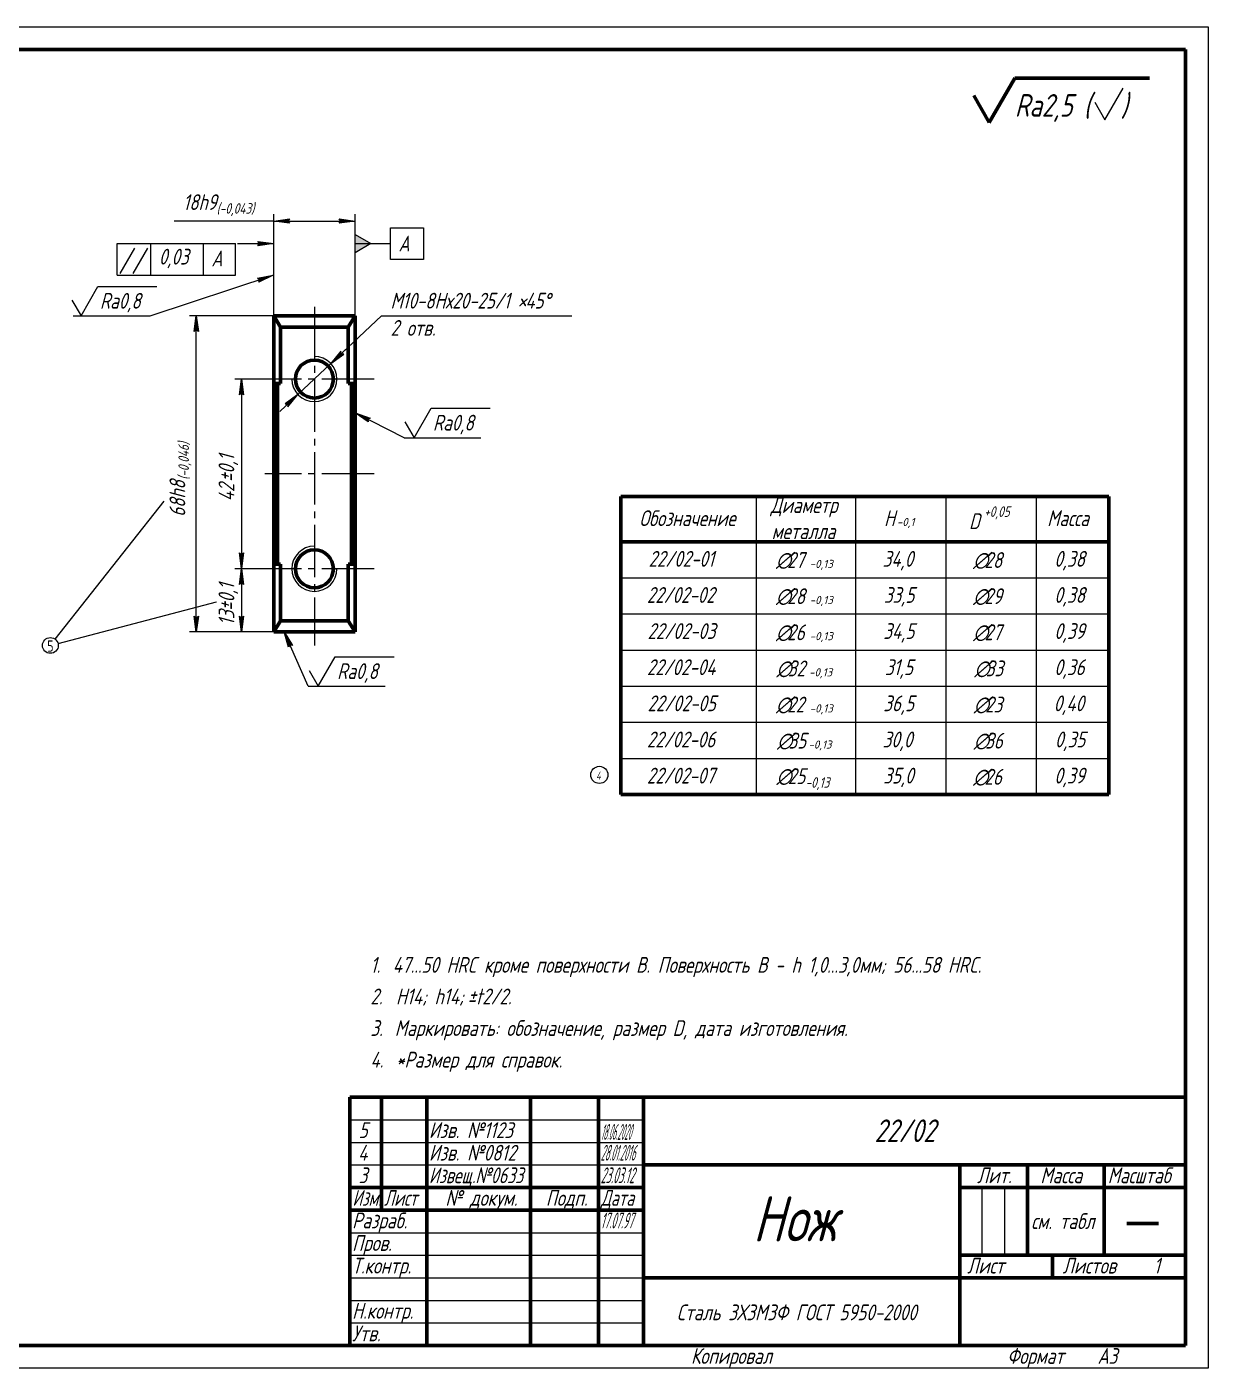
# Model space of a CAD drawing. Header units: millimetres. Extents: x 0 to 420, y 0 to 297.
# Drawn here: x 158.5 to 420, y 0 to 297 of the extents above; entities that cross this region are included whole.
import ezdxf

# ---------------------------------------------------------------- set-up
doc = ezdxf.new("R2010")
doc.units = ezdxf.units.MM
for name, pattern in [('K5LT_AXLED', [16.098525, 11.598525, -1.5, 1.5, -1.5]), ('K5LT_BASIC', [0]), ('K5LT_THIN', [0])]:
    doc.linetypes.add(name, pattern=pattern)
doc.styles.add('KDIMTEXTSTYLE', font='GOST_AU.SHX', dxfattribs={"width": 0.96, "oblique": 15, "height": 5})
doc.styles.add('KTEXTSTYLE', font='GOST_AU.SHX', dxfattribs={"width": 0.96, "height": 5})
doc.dimstyles.new('KDIMSTYLE (1.00)', dxfattribs={"dimtxt": 5, "dimasz": 1, "dimexe": 2, "dimexo": 0, "dimgap": 1, "dimtad": 1, "dimtxsty": 'KDIMTEXTSTYLE', "dimsah": 1, "dimcen": 0, "dimdle": 1, "dimadec": 0, "dimazin": 0, "dimtfac": 0.667, "dimtmove": 0, "dimatfit": 3, "dimfxl": 1, "dimtvp": 1, "dimtolj": 1, "dimtzin": 0, "dimarcsym": 0})

# ---------------------------------------------------------------- blocks, each defined once
blk = doc.blocks.new('U2')
at = {"color": 150, "linetype": 'K5LT_BASIC', "lineweight": 60, "true_color": 0x0080ff}
for p, q in [((290, 193), (398, 193)), ((290, 127), (290, 193)), ((398, 127), (398, 193)), ((290, 183), (398, 183)), ((290, 127), (398, 127))]:
    blk.add_line(p, q, dxfattribs=at)
at = {"color": 7, "linetype": 'K5LT_THIN', "lineweight": 18}
for p, q in [((320, 127), (320, 193)), ((342, 127), (342, 193)), ((362, 127), (362, 193)), ((382, 127), (382, 193)), ((290, 175), (398, 175)), ((290, 167), (398, 167)), ((290, 159), (398, 159)), ((290, 151), (398, 151)), ((290, 143), (398, 143)), ((290, 135), (320, 135)), ((320, 135), (342, 135)), ((342, 135), (362, 135)), ((362, 135), (382, 135)), ((382, 135), (398, 135))]:
    blk.add_line(p, q, dxfattribs=at)
at = {"color": 7, "attachment_point": 1, "style": 'KTEXTSTYLE'}
for s, insert, char_height in [('\\H3.5;\\W0.965;\\Q15;\\Q15;Диаметр', (323.14, 192.84), 3.5), ('\\H3.5;\\W0.965;\\Q15;\\Q15;\\H2.33;+0,05', (370.41, 190.82), 2.3333), ('\\H3.5;\\W0.965;\\Q15;\\Q15;Обозначение', (294.08, 189.95), 3.5), ('\\H3.5;\\W0.965;\\Q15;\\Q15;Н', (348.25, 189.95), 3.5), ('\\H3.5;\\W0.965;\\Q15;\\Q15;\\H1.80; ', (350.38, 188.25), 1.8), ('\\H3.5;\\W0.965;\\Q15;\\Q15;\\W1.215;\\H1.80;-0,1', (351.09, 188.25), 1.8), ('\\H3.5;\\W0.965;\\Q15;\\Q15;D', (367.06, 189.28), 3.5), ('\\H3.5;\\W0.965;\\Q15;\\Q15;Масса', (384.36, 189.95), 3.5), ('\\H3.5;\\W0.965;\\Q15;\\Q15;металла', (323.37, 187.06), 3.5), ('\\H3.5;\\W0.965;\\Q15;\\Q15;22/02-01', (296.12, 180.95), 3.5), ('\\H3.5;\\W0.965;\\Q15;\\Q15;∅', (324.32, 180.68), 3.5), ('\\H3.5;\\W0.965;\\Q15;\\Q15;27', (326.82, 180.68), 3.5), ('\\H3.5;\\W0.965;\\Q15;\\Q15;\\H1.80; ', (331.08, 178.98), 1.8), ('\\H3.5;\\W0.965;\\Q15;\\Q15;\\W1.215;\\H1.80;-0,13', (331.79, 178.98), 1.8), ('\\H3.5;\\W0.965;\\Q15;\\Q15;34,0', (347.94, 180.95), 3.5), ('\\H3.5;\\W0.965;\\Q15;\\Q15;∅', (367.98, 180.68), 3.5), ('\\H3.5;\\W0.965;\\Q15;\\Q15;28', (370.48, 180.68), 3.5), ('\\H3.5;\\W0.965;\\Q15;\\Q15;0,38', (385.94, 180.95), 3.5), ('\\H3.5;\\W0.965;\\Q15;\\Q15;22/02-02', (295.75, 172.95), 3.5), ('\\H3.5;\\W0.965;\\Q15;\\Q15;∅', (324.32, 172.68), 3.5), ('\\H3.5;\\W0.965;\\Q15;\\Q15;28', (326.82, 172.68), 3.5), ('\\H3.5;\\W0.965;\\Q15;\\Q15;33,5', (348.21, 172.95), 3.5), ('\\H3.5;\\W0.965;\\Q15;\\Q15;∅', (367.98, 172.68), 3.5), ('\\H3.5;\\W0.965;\\Q15;\\Q15;29', (370.48, 172.68), 3.5), ('\\H3.5;\\W0.965;\\Q15;\\Q15;0,38', (385.94, 172.95), 3.5), ('\\H3.5;\\W0.965;\\Q15;\\Q15;\\H1.80; ', (331.08, 170.98), 1.8), ('\\H3.5;\\W0.965;\\Q15;\\Q15;\\W1.215;\\H1.80;-0,13', (331.79, 170.98), 1.8), ('\\H3.5;\\W0.965;\\Q15;\\Q15;22/02-03', (295.89, 164.95), 3.5), ('\\H3.5;\\W0.965;\\Q15;\\Q15;∅', (324.32, 164.68), 3.5), ('\\H3.5;\\W0.965;\\Q15;\\Q15;26', (326.82, 164.68), 3.5), ('\\H3.5;\\W0.965;\\Q15;\\Q15;34,5', (348.08, 164.95), 3.5), ('\\H3.5;\\W0.965;\\Q15;\\Q15;∅', (367.98, 164.68), 3.5), ('\\H3.5;\\W0.965;\\Q15;\\Q15;27', (370.48, 164.68), 3.5), ('\\H3.5;\\W0.965;\\Q15;\\Q15;0,39', (385.94, 164.95), 3.5), ('\\H3.5;\\W0.965;\\Q15;\\Q15;\\H1.80; ', (331.08, 162.98), 1.8), ('\\H3.5;\\W0.965;\\Q15;\\Q15;\\W1.215;\\H1.80;-0,13', (331.79, 162.98), 1.8), ('\\H3.5;\\W0.965;\\Q15;\\Q15;22/02-04', (295.75, 156.95), 3.5), ('\\H3.5;\\W0.965;\\Q15;\\Q15;∅', (324.45, 156.68), 3.5), ('\\H3.5;\\W0.965;\\Q15;\\Q15;32', (326.96, 156.68), 3.5), ('\\H3.5;\\W0.965;\\Q15;\\Q15;\\H1.80; ', (330.94, 154.98), 1.8), ('\\H3.5;\\W0.965;\\Q15;\\Q15;\\W1.215;\\H1.80;-0,13', (331.65, 154.98), 1.8), ('\\H3.5;\\W0.965;\\Q15;\\Q15;31,5', (348.45, 156.95), 3.5), ('\\H3.5;\\W0.965;\\Q15;\\Q15;∅', (368.26, 156.68), 3.5), ('\\H3.5;\\W0.965;\\Q15;\\Q15;33', (370.76, 156.68), 3.5), ('\\H3.5;\\W0.965;\\Q15;\\Q15;0,36', (385.94, 156.95), 3.5), ('\\H3.5;\\W0.965;\\Q15;\\Q15;22/02-05', (295.89, 148.95), 3.5), ('\\H3.5;\\W0.965;\\Q15;\\Q15;∅', (324.32, 148.68), 3.5), ('\\H3.5;\\W0.965;\\Q15;\\Q15;22', (326.82, 148.68), 3.5), ('\\H3.5;\\W0.965;\\Q15;\\Q15;36,5', (348.08, 148.95), 3.5), ('\\H3.5;\\W0.965;\\Q15;\\Q15;∅', (368.12, 148.68), 3.5), ('\\H3.5;\\W0.965;\\Q15;\\Q15;23', (370.62, 148.68), 3.5), ('\\H3.5;\\W0.965;\\Q15;\\Q15;0,40', (385.8, 148.95), 3.5), ('\\H3.5;\\W0.965;\\Q15;\\Q15;\\H1.80; ', (331.08, 146.98), 1.8), ('\\H3.5;\\W0.965;\\Q15;\\Q15;\\W1.215;\\H1.80;-0,13', (331.79, 146.98), 1.8), ('\\H3.5;\\W0.965;\\Q15;\\Q15;22/02-06', (295.75, 140.95), 3.5), ('\\H3.5;\\W0.965;\\Q15;\\Q15;∅', (324.59, 140.68), 3.5), ('\\H3.5;\\W0.965;\\Q15;\\Q15;35', (327.09, 140.68), 3.5), ('\\H3.5;\\W0.965;\\Q15;\\Q15;30,0', (347.94, 140.95), 3.5), ('\\H3.5;\\W0.965;\\Q15;\\Q15;∅', (368.12, 140.68), 3.5), ('\\H3.5;\\W0.965;\\Q15;\\Q15;36', (370.62, 140.68), 3.5), ('\\H3.5;\\W0.965;\\Q15;\\Q15;0,35', (386.08, 140.95), 3.5), ('\\H3.5;\\W0.965;\\Q15;\\Q15;\\H1.80; ', (330.8, 138.98), 1.8), ('\\H3.5;\\W0.965;\\Q15;\\Q15;\\W1.215;\\H1.80;-0,13', (331.51, 138.98), 1.8), ('\\H3.5;\\W0.965;\\Q15;\\Q15;22/02-07', (295.75, 132.95), 3.5), ('\\H3.5;\\W0.965;\\Q15;\\Q15;∅', (324.45, 132.83), 3.5), ('\\H3.5;\\W0.965;\\Q15;\\Q15;25', (326.95, 132.83), 3.5), ('\\H3.5;\\W0.965;\\Q15;\\Q15;\\H2.33;-0,13', (330.87, 130.85), 2.3333), ('\\H3.5;\\W0.965;\\Q15;\\Q15;35,0', (348.08, 132.95), 3.5), ('\\H3.5;\\W0.965;\\Q15;\\Q15;∅', (367.98, 132.68), 3.5), ('\\H3.5;\\W0.965;\\Q15;\\Q15;26', (370.48, 132.68), 3.5), ('\\H3.5;\\W0.965;\\Q15;\\Q15;0,39', (385.94, 132.95), 3.5)]:
    blk.add_mtext(s, dxfattribs=dict(at, insert=insert, char_height=char_height))
blk = doc.blocks.new('D1')
for points in [[(206.46, 215.51), (206, 219.01), (205.54, 215.51), (206, 215.86)], [(206, 177.01), (206.46, 180.51), (206, 180.16), (205.54, 180.51)]]:
    blk.add_hatch(color=7).paths.add_polyline_path(points)
at = {"color": 7, "linetype": 'K5LT_THIN', "lineweight": 18}
for p, q in [((213.15, 219.01), (204.5, 219.01)), ((205.54, 215.51), (206, 219.01)), ((206, 219.01), (206.46, 215.51)), ((206, 215.86), (205.54, 215.51)), ((206.46, 215.51), (206, 215.86)), ((206, 177.01), (205.54, 180.51)), ((205.54, 180.51), (206, 180.16)), ((206, 180.16), (206.46, 180.51)), ((206.46, 180.51), (206, 177.01)), ((213.15, 177.01), (204.5, 177.01))]:
    blk.add_line(p, q, dxfattribs=at)
blk.add_wipeout([(205.15, 191.95), (200.15, 191.95), (200.15, 203.58), (205.15, 203.58)])
blk.add_line((206, 219.01), (206, 177.01), dxfattribs=at)
at = {"color": 7, "char_height": 3.5, "attachment_point": 1, "rotation": 90, "style": 'KTEXTSTYLE'}
for s, insert in [('\\H3.5;\\W0.965;\\Q15;\\Q15;0,1', (200.93, 198.06)), ('\\H3.5;\\W0.965;\\Q15;\\Q15;42', (200.93, 191.95)), ('\\H3.5;\\W0.965;\\Q15;\\Q15;±', (200.93, 196.21))]:
    blk.add_mtext(s, dxfattribs=dict(at, insert=insert))
blk = doc.blocks.new('KDIMARROW_01')
blk.add_hatch(color=0).paths.add_polyline_path([(-3.5, -0.46), (0, 0), (-3.5, 0.46), (-3.15, 0)])
at = {"color": 0, "linetype": 'K5LT_THIN', "lineweight": 18}
for p, q in [((-3.15, 0), (-3.5, 0.46)), ((-3.5, 0.46), (0, 0)), ((0, 0), (-3.5, -0.46)), ((-3.5, -0.46), (-3.15, 0)), ((0, 0), (-1, 0))]:
    blk.add_line(p, q, dxfattribs=at)
blk = doc.blocks.new('D2')
blk.add_wipeout([(205.15, 164.46), (200.15, 164.46), (200.15, 175.11), (205.15, 175.11)])
for points in [[(206.46, 173.51), (206, 177.01), (205.54, 173.51), (206, 173.86)], [(206, 163.01), (206.46, 166.51), (206, 166.16), (205.54, 166.51)]]:
    blk.add_hatch(color=7).paths.add_polyline_path(points)
at = {"color": 7, "linetype": 'K5LT_THIN', "lineweight": 18}
for p, q in [((205.54, 173.51), (206, 177.01)), ((206, 177.01), (206.46, 173.51)), ((206, 177.01), (206, 163.01)), ((206, 173.86), (205.54, 173.51)), ((206.46, 173.51), (206, 173.86)), ((206, 163.01), (205.54, 166.51)), ((205.54, 166.51), (206, 166.16)), ((206, 166.16), (206.46, 166.51)), ((206.46, 166.51), (206, 163.01)), ((213.15, 163.01), (204.5, 163.01))]:
    blk.add_line(p, q, dxfattribs=at)
at = {"color": 7, "char_height": 3.5, "attachment_point": 1, "rotation": 90, "style": 'KTEXTSTYLE'}
for s, insert in [('\\H3.5;\\W0.965;\\Q15;\\Q15;0,1', (200.93, 169.55)), ('\\H3.5;\\W0.965;\\Q15;\\Q15;±', (200.93, 167.7)), ('\\H3.5;\\W0.965;\\Q15;\\Q15;13', (200.93, 164.46))]:
    blk.add_mtext(s, dxfattribs=dict(at, insert=insert))
blk = doc.blocks.new('D3')
for points in [[(196.46, 229.51), (196, 233.01), (195.54, 229.51), (196, 229.86)], [(196, 163.01), (196.46, 166.51), (196, 166.16), (195.54, 166.51)]]:
    blk.add_hatch(color=7).paths.add_polyline_path(points)
at = {"color": 7, "linetype": 'K5LT_THIN', "lineweight": 18}
for p, q in [((213.15, 233.01), (194.5, 233.01)), ((195.54, 229.51), (196, 233.01)), ((196, 233.01), (196.46, 229.51)), ((196, 229.86), (195.54, 229.51)), ((196.46, 229.51), (196, 229.86)), ((196, 163.01), (195.54, 166.51)), ((195.54, 166.51), (196, 166.16)), ((196, 166.16), (196.46, 166.51)), ((196.46, 166.51), (196, 163.01)), ((213.15, 163.01), (194.5, 163.01))]:
    blk.add_line(p, q, dxfattribs=at)
blk.add_wipeout([(195.15, 188.5), (189.3, 188.5), (189.3, 206.75), (195.15, 206.75)])
blk.add_line((196, 163.01), (196, 233.01), dxfattribs=at)
at = {"color": 7, "attachment_point": 1, "rotation": 90, "style": 'KTEXTSTYLE'}
for s, insert, char_height in [('\\H3.5;\\W0.965;\\Q15;\\Q15;\\H2.33;(-0,046)', (192.04, 196.68), 2.3333), ('\\H3.5;\\W0.965;\\Q15;\\Q15;68h8', (190.07, 188.5), 3.5)]:
    blk.add_mtext(s, dxfattribs=dict(at, insert=insert, char_height=char_height))
blk = doc.blocks.new('U5')
at = {"color": 7, "linetype": 'K5LT_THIN', "lineweight": 18}
for p, q in [((222.99, 151.01), (226.74, 157.5)), ((226.74, 157.5), (239.79, 157.5)), ((220.97, 154.51), (222.99, 151.01))]:
    blk.add_line(p, q, dxfattribs=at)
at = {"color": 7, "insert": (227.17, 156.08), "char_height": 3.5, "attachment_point": 1, "style": 'KTEXTSTYLE'}
blk.add_mtext('\\H3.5;\\W0.965;\\Q15;\\Q15;Ra0,8', dxfattribs=at)
blk = doc.blocks.new('D5')
for points in [[(228.08, 224.59), (228.65, 224.5), (225.79, 222.43), (228.02, 225.17)], [(216.28, 212.84), (218.51, 215.58), (215.64, 213.51), (216.21, 213.42)]]:
    blk.add_hatch(color=7).paths.add_polyline_path(points)
at = {"color": 7, "linetype": 'K5LT_THIN', "lineweight": 18}
for p, q in [((225.79, 222.43), (237, 233)), ((225.79, 222.43), (229.79, 226.21)), ((228.02, 225.17), (225.79, 222.43)), ((225.79, 222.43), (228.65, 224.5)), ((228.08, 224.59), (228.02, 225.17)), ((228.65, 224.5), (228.08, 224.59)), ((218.51, 215.58), (225.79, 222.43)), ((218.51, 215.58), (214.5, 211.81)), ((218.51, 215.58), (215.64, 213.51)), ((216.28, 212.84), (218.51, 215.58)), ((215.64, 213.51), (216.21, 213.42)), ((216.21, 213.42), (216.28, 212.84))]:
    blk.add_line(p, q, dxfattribs=at)
blk.add_wipeout([(239, 227.5), (239, 238.67), (275.61, 238.67), (275.61, 227.5)])
blk.add_line((237, 233), (279.13, 233), dxfattribs=at)
at = {"color": 7, "char_height": 3.5, "attachment_point": 1, "style": 'KTEXTSTYLE'}
for s, insert in [('\\H3.5;\\W0.965;\\Q15;\\Q15;M', (239, 238.11)), ('\\H3.5;\\W0.965;\\Q15;\\Q15;10-8Нх20-25/1', (241.59, 238.11)), ('\\H3.5;\\W0.965;\\Q15;\\Q15;45', (268.82, 238.11)), ('\\H3.5;\\W0.965;\\Q15;\\Q15;°', (272.8, 238.11)), ('\\H3.5;\\W0.965;\\Q15;\\Q15;×', (267.15, 238.11)), ('\\H3.5;\\W0.965;\\Q15;\\Q15;2 отв.', (239, 232.08))]:
    blk.add_mtext(s, dxfattribs=dict(at, insert=insert))
blk = doc.blocks.new('KDIMARROW_02')
blk.add_hatch(color=0).paths.add_polyline_path([(3.15, 0), (3.5, 0.46), (0, 0), (3.5, -0.46)])
at = {"color": 0, "linetype": 'K5LT_THIN', "lineweight": 18}
for p, q in [((0, 0), (-1, 0)), ((3.5, 0.46), (0, 0)), ((0, 0), (3.5, -0.46)), ((0, 0), (5.5, 0)), ((3.15, 0), (3.5, 0.46)), ((3.5, -0.46), (3.15, 0))]:
    blk.add_line(p, q, dxfattribs=at)
blk = doc.blocks.new('U6')
blk.add_hatch(color=7).paths.add_polyline_path([(217.27, 160), (215.43, 163.01), (216.43, 159.62), (216.71, 160.13)])
at = {"color": 7, "linetype": 'K5LT_THIN', "lineweight": 18}
for p, q in [((215.43, 163.01), (217.27, 160)), ((216.43, 159.62), (215.43, 163.01)), ((220.77, 151.01), (215.43, 163.01)), ((216.71, 160.13), (216.43, 159.62)), ((217.27, 160), (216.71, 160.13))]:
    blk.add_line(p, q, dxfattribs=at)
blk = doc.blocks.new('D6')
for points in [[(213.15, 254), (216.65, 254.46), (216.3, 254), (216.65, 253.54)], [(231.15, 254), (227.65, 254.46), (228, 254), (227.65, 253.54)]]:
    blk.add_hatch(color=7).paths.add_polyline_path(points)
at = {"color": 7, "linetype": 'K5LT_THIN', "lineweight": 18}
for p, q in [((213.15, 233.01), (213.15, 255.5)), ((231.15, 233.01), (231.15, 255.5)), ((213.15, 254), (216.65, 254.46)), ((216.65, 253.54), (213.15, 254)), ((213.15, 254), (231.15, 254)), ((216.65, 254.46), (216.3, 254)), ((216.3, 254), (216.65, 253.54)), ((228, 254), (227.65, 254.46)), ((227.65, 254.46), (231.15, 254)), ((231.15, 254), (227.65, 253.54)), ((227.65, 253.54), (228, 254))]:
    blk.add_line(p, q, dxfattribs=at)
blk.add_wipeout([(193.07, 254.85), (193.07, 260.7), (210.42, 260.7), (210.42, 254.85)])
blk.add_line((213.15, 254), (191.07, 254), dxfattribs=at)
at = {"color": 7, "attachment_point": 1, "style": 'KTEXTSTYLE'}
for s, insert, char_height in [('\\H3.5;\\W0.965;\\Q15;\\Q15;18h9', (193.07, 259.93), 3.5), ('\\H3.5;\\W0.965;\\Q15;\\Q15;\\H2.33;(-0,043)', (200.51, 257.96), 2.3333)]:
    blk.add_mtext(s, dxfattribs=dict(at, insert=insert, char_height=char_height))
blk = doc.blocks.new('U7')
blk.add_hatch(color=7).paths.add_polyline_path([(234.65, 249), (231.15, 251.02), (231.15, 246.98)])
at = {"color": 7, "linetype": 'K5LT_THIN', "lineweight": 18}
for p, q in [((239, 245.5), (239, 252.5)), ((239, 252.5), (246.27, 252.5)), ((246.27, 252.5), (246.27, 245.5)), ((231.15, 251.02), (234.65, 249)), ((231.15, 246.98), (231.15, 251.02)), ((234.65, 249), (231.15, 246.98)), ((231.15, 249), (239, 249)), ((246.27, 245.5), (239, 245.5))]:
    blk.add_line(p, q, dxfattribs=at)
at = {"color": 7, "insert": (240.75, 250.75), "char_height": 3.5, "attachment_point": 1, "style": 'KTEXTSTYLE'}
blk.add_mtext('\\H3.5;\\W0.965;\\Q15;\\Q15;{\\c16711680;А}', dxfattribs=at)
blk = doc.blocks.new('U8')
blk.add_hatch(color=7).paths.add_polyline_path([(213.15, 249.01), (209.65, 249.47), (210, 249.01), (209.65, 248.54)])
at = {"color": 7, "linetype": 'K5LT_THIN', "lineweight": 18}
for p, q in [((178.48, 242.01), (178.48, 249.01)), ((178.48, 249.01), (185.97, 249.01)), ((179.18, 242.36), (182.43, 247.96)), ((182.02, 242.36), (185.27, 247.96)), ((185.97, 242.01), (185.97, 249.01)), ((185.97, 249.01), (197.59, 249.01)), ((197.59, 242.01), (197.59, 249.01)), ((197.59, 249.01), (204.68, 249.01)), ((204.68, 242.01), (204.68, 249.01)), ((205.15, 249.01), (213.15, 249.01)), ((210, 249.01), (209.65, 249.47)), ((209.65, 249.47), (213.15, 249.01)), ((213.15, 249.01), (209.65, 248.54)), ((209.65, 248.54), (210, 249.01)), ((178.48, 242.01), (185.97, 242.01)), ((185.97, 242.01), (197.59, 242.01)), ((197.59, 242.01), (204.68, 242.01))]:
    blk.add_line(p, q, dxfattribs=at)
at = {"color": 7, "char_height": 3.5, "attachment_point": 4, "style": 'KTEXTSTYLE'}
for s, insert in [('\\H3.5;\\W0.965;\\Q15;\\Q15;0,03', (187.72, 245.7)), ('\\H3.5;\\W0.965;\\Q15;\\Q15;А', (199.34, 245.7))]:
    blk.add_mtext(s, dxfattribs=dict(at, insert=insert))
blk = doc.blocks.new('U9')
at = {"color": 7, "linetype": 'K5LT_THIN', "lineweight": 18}
for p, q in [((244.22, 206.03), (247.97, 212.53)), ((247.97, 212.53), (261.02, 212.53)), ((242.2, 209.53), (244.22, 206.03))]:
    blk.add_line(p, q, dxfattribs=at)
at = {"color": 7, "insert": (248.39, 211.1), "char_height": 3.5, "attachment_point": 1, "style": 'KTEXTSTYLE'}
blk.add_mtext('\\H3.5;\\W0.965;\\Q15;\\Q15;Ra0,8', dxfattribs=at)
blk = doc.blocks.new('U10')
at = {"color": 7, "linetype": 'K5LT_THIN', "lineweight": 18}
for p, q in [((170.49, 233.01), (174.24, 239.5)), ((174.24, 239.5), (187.29, 239.5)), ((168.47, 236.51), (170.49, 233.01))]:
    blk.add_line(p, q, dxfattribs=at)
at = {"color": 7, "insert": (174.67, 238.08), "char_height": 3.5, "attachment_point": 1, "style": 'KTEXTSTYLE'}
blk.add_mtext('\\H3.5;\\W0.965;\\Q15;\\Q15;Ra0,8', dxfattribs=at)
blk = doc.blocks.new('U11')
blk.add_hatch(color=7).paths.add_polyline_path([(234.47, 210.38), (231.15, 211.56), (234.06, 209.56), (233.95, 210.13)])
at = {"color": 7, "linetype": 'K5LT_THIN', "lineweight": 18}
for p, q in [((231.15, 211.56), (234.47, 210.38)), ((234.06, 209.56), (231.15, 211.56)), ((242, 206.03), (231.15, 211.56)), ((234.47, 210.38), (233.95, 210.13)), ((233.95, 210.13), (234.06, 209.56))]:
    blk.add_line(p, q, dxfattribs=at)
blk = doc.blocks.new('U12')
blk.add_hatch(color=7).paths.add_polyline_path([(209.82, 240.46), (213, 242), (209.53, 241.34), (210.01, 241.01)])
at = {"color": 7, "linetype": 'K5LT_THIN', "lineweight": 18}
for p, q in [((185.77, 233.01), (213, 242)), ((209.53, 241.34), (213, 242)), ((210.01, 241.01), (209.53, 241.34)), ((213, 242), (209.82, 240.46)), ((209.82, 240.46), (210.01, 241.01))]:
    blk.add_line(p, q, dxfattribs=at)
blk = doc.blocks.new('U20')
at = {"color": 7, "linetype": 'K5LT_THIN', "lineweight": 18}
for p, q in [((164.78, 161.4), (188.92, 191.95)), ((165.39, 160.47), (200.5, 169.71))]:
    blk.add_line(p, q, dxfattribs=at)
blk.add_arc((163.7, 160.03), 1.75, 0, 360, dxfattribs=at)
at = {"color": 7, "insert": (163, 161.13), "char_height": 2.5, "attachment_point": 1, "style": 'KTEXTSTYLE'}
blk.add_mtext('\\H3.5;\\W0.965;\\Q15;\\Q0;\\H2.50;5', dxfattribs=at)
blk = doc.blocks.new('U22')
at = {"color": 7, "linetype": 'K5LT_THIN', "lineweight": 18}
for p, q in [((0, 297), (420, 297)), ((420, 297), (420, 0)), ((230, 55), (295, 55)), ((230, 50), (295, 50)), ((230, 45), (295, 45)), ((369.96, 25), (369.96, 40)), ((374.98, 25), (374.98, 40)), ((230, 30), (295, 30)), ((230, 25), (295, 25)), ((230, 20), (295, 20)), ((230, 15), (295, 15)), ((230, 10), (295, 10)), ((420, 0), (0, 0))]:
    blk.add_line(p, q, dxfattribs=at)
at = {"color": 150, "linetype": 'K5LT_BASIC', "lineweight": 60, "true_color": 0x0080ff}
for p, q in [((20, 292), (415, 292)), ((415, 292), (415, 5)), ((230, 60), (415, 60)), ((230, 5), (230, 60)), ((237, 35), (237, 60)), ((247, 5), (247, 60)), ((270, 5), (270, 60)), ((285, 5), (285, 60)), ((295, 5), (295, 60)), ((295, 45), (415, 45)), ((365, 5), (365, 45)), ((380, 25), (380, 45)), ((397, 25), (397, 45)), ((230, 40), (295, 40)), ((365, 40), (380, 40)), ((380, 40), (415, 40)), ((230, 35), (295, 35)), ((365, 25), (415, 25)), ((385.57, 20), (385.57, 25)), ((295, 20), (365, 20)), ((365, 20), (415, 20)), ((415, 5), (20, 5))]:
    blk.add_line(p, q, dxfattribs=at)
at = {"color": 7, "attachment_point": 1, "style": 'KTEXTSTYLE'}
for s, insert, char_height in [('\\H3.5;\\W0.965;\\Q15;\\Q15;5', (231.94, 54.45), 3.5), ('\\H3.5;\\W0.965;\\Q15;\\Q15;Изв. №1123', (247.5, 54.45), 3.5), ('\\H3.5;\\W0.965;\\Q15;\\Q15;\\W0.331;18.06.2020', (285.5, 54.05), 3.5), ('\\H3.5;\\W0.965;\\Q15;\\Q15;\\H5.00;22/02', (346.15, 55.08), 5), ('\\H3.5;\\W0.965;\\Q15;\\Q15;4', (231.8, 49.45), 3.5), ('\\H3.5;\\W0.965;\\Q15;\\Q15;Изв. №0812', (247.5, 49.45), 3.5), ('\\H3.5;\\W0.965;\\Q15;\\Q15;\\W0.427;28.01.2016', (285.5, 49.45), 3.5), ('\\H3.5;\\W0.965;\\Q15;\\Q15;3', (231.94, 44.45), 3.5), ('\\H3.5;\\W0.965;\\Q15;\\Q15;\\W0.901;Извещ.№0633', (247.5, 44.45), 3.5), ('\\H3.5;\\W0.965;\\Q15;\\Q15;\\W0.577;23.03.12', (285.5, 44.45), 3.5), ('\\H3.5;\\W0.965;\\Q15;\\Q15;Лит.', (368.84, 44.45), 3.5), ('\\H3.5;\\W0.965;\\Q15;\\Q15;Масса', (382.86, 44.45), 3.5), ('\\H3.5;\\W0.965;\\Q15;\\Q15;Масштаб', (397.77, 44.45), 3.5), ('\\H3.5;\\W0.965;\\Q15;\\Q15;\\W0.856;Изм.', (230.57, 39.45), 3.5), ('\\H3.5;\\W0.965;\\Q15;\\Q15;\\W0.862;Лист', (237.57, 39.45), 3.5), ('\\H3.5;\\W0.965;\\Q15;\\Q15;№ докум.', (251.14, 39.45), 3.5), ('\\H3.5;\\W0.965;\\Q15;\\Q15;Подп.', (273.38, 39.45), 3.5), ('\\H3.5;\\W0.965;\\Q15;\\Q15;\\W0.862;Дата', (285.57, 39.45), 3.5), ('\\H3.5;\\W0.965;\\Q15;\\Q15;\\H10.00;Нож', (319.18, 38.06), 10), ('\\H3.5;\\W0.965;\\Q15;\\Q15;Разраб.', (230.5, 34.45), 3.5), ('\\H3.5;\\W0.965;\\Q15;\\Q15;\\W0.551;17.07.97', (285.5, 34.45), 3.5), ('\\H3.5;\\W0.965;\\Q15;\\Q15;см. табл', (380.83, 34.3), 3.5), ('\\H3.5;\\W0.965;\\Q15;\\Q15;Пров.', (230.5, 29.45), 3.5), ('\\H3.5;\\W0.965;\\Q15;\\Q15;Т.контр.', (230.5, 24.45), 3.5), ('\\H3.5;\\W0.965;\\Q15;\\Q15;Лист', (366.64, 24.45), 3.5), ('\\H3.5;\\W0.965;\\Q15;\\Q15;Листов', (387.78, 24.45), 3.5), ('\\H3.5;\\W0.965;\\Q15;\\Q15;1', (407.95, 24.45), 3.5), ('\\H3.5;\\W0.965;\\Q15;\\Q15;Н.контр.', (230.5, 14.45), 3.5), ('\\H3.5;\\W0.965;\\Q15;\\Q15;Сталь 3Х3М3Ф ГОСТ 5950-2000', (302.37, 14.1), 3.5), ('\\H3.5;\\W0.965;\\Q15;\\Q15;Утв.', (230.5, 9.45), 3.5), ('\\H3.5;\\W0.965;\\Q15;\\Q15;Копировал', (305.5, 4.45), 3.5), ('\\H3.5;\\W0.965;\\Q15;\\Q15;Формат', (375.5, 4.45), 3.5), ('\\H3.5;\\W0.965;\\Q15;\\Q15;A3', (395.5, 4.45), 3.5)]:
    blk.add_mtext(s, dxfattribs=dict(at, insert=insert, char_height=char_height))
blk = doc.blocks.new('U23')
at = {"color": 7, "char_height": 3.5, "attachment_point": 1, "style": 'KTEXTSTYLE'}
for s, insert in [('\\H3.5;\\W0.965;\\Q15;\\Q15;1.', (234.54, 91.05)), ('\\H3.5;\\W0.965;\\Q15;\\Q15;47...50 HRC кроме поверхности В. Поверхность В - h 1,0...3,0мм; 56...58 HRC.', (239.48, 91.05)), ('\\H3.5;\\W0.965;\\Q15;\\Q15;2.', (234.54, 84.05)), ('\\H3.5;\\W0.965;\\Q15;\\Q15;H14; h14; ', (240.22, 84.05)), ('\\H3.5;\\W0.965;\\Q15;\\Q15;±', (256.06, 84.05)), ('\\H3.5;\\W0.965;\\Q15;\\Q15;t2/2.', (257.91, 84.05)), ('\\H3.5;\\W0.965;\\Q15;\\Q15;3.', (234.54, 77.05)), ('\\H3.5;\\W0.965;\\Q15;\\Q15;Маркировать: обозначение, размер D, дата изготовления.', (239.94, 77.05)), ('\\H3.5;\\W0.965;\\Q15;\\Q15;4.', (234.54, 70.05)), ('\\H3.5;\\W0.965;\\Q15;\\Q15;*Размер для справок.', (240.22, 70.05))]:
    blk.add_mtext(s, dxfattribs=dict(at, insert=insert))
blk = doc.blocks.new('U24')
at = {"color": 150, "linetype": 'K5LT_BASIC', "lineweight": 60, "true_color": 0x0080ff}
for p, q in [((371.52, 275.82), (377.2, 285.65)), ((377.2, 285.65), (407, 285.65)), ((368.09, 281.77), (371.52, 275.82))]:
    blk.add_line(p, q, dxfattribs=at)
at = {"color": 7, "linetype": 'K5LT_THIN', "lineweight": 18}
for p, q in [((397.12, 276.43), (401.18, 283.43)), ((394.91, 280.31), (397.12, 276.43))]:
    blk.add_line(p, q, dxfattribs=at)
at = {"color": 7, "char_height": 5, "attachment_point": 1, "style": 'KTEXTSTYLE'}
for s, insert in [('\\H3.5;\\W0.965;\\Q15;\\Q15;\\H5.00;Ra2,5 (', (377.2, 282.11)), ('\\H3.5;\\W0.965;\\Q15;\\Q15;\\H5.00;)', (400.68, 282.11))]:
    blk.add_mtext(s, dxfattribs=dict(at, insert=insert))

msp = doc.modelspace()

# ---------------------------------------------------------------- linework, layer by layer
at = {"color": 30, "linetype": 'K5LT_AXLED', "lineweight": 18, "true_color": 0xff8000}
for p, q in [((222.146, 235.006), (222.146, 160.026)), ((235.383, 219.006), (211.146, 219.006)), ((235.383, 198.006), (211.146, 198.006)), ((235.383, 177.006), (211.146, 177.006))]:
    msp.add_line(p, q, dxfattribs=at)
at = {"color": 7, "linetype": 'K5LT_THIN', "lineweight": 18}
for p, q in [((168.774, 233.006), (185.774, 233.006)), ((242, 206.03), (259, 206.03)), ((220.774, 151.006), (237.774, 151.006))]:
    msp.add_line(p, q, dxfattribs=at)
at = {"color": 150, "linetype": 'K5LT_BASIC', "lineweight": 60, "true_color": 0x0080ff}
for p, q in [((231.146, 233.006), (213.146, 233.006)), ((213.146, 233.006), (213.146, 163.006)), ((213.146, 233.006), (214.646, 230.506)), ((231.146, 233.006), (213.146, 233.006)), ((231.146, 233.006), (229.646, 230.506)), ((231.146, 233.006), (231.146, 163.006)), ((231.146, 233.006), (231.146, 163.006)), ((229.646, 230.506), (214.646, 230.506)), ((214.646, 230.506), (214.646, 218.006)), ((229.646, 230.506), (229.646, 218.006)), ((213.946, 218.006), (213.146, 218.006)), ((214.646, 218.006), (213.146, 218.006)), ((213.946, 218.006), (213.946, 178.006)), ((229.646, 218.006), (231.146, 218.006)), ((230.346, 218.006), (230.346, 178.006)), ((214.676, 178.006), (213.146, 178.006)), ((214.676, 178.006), (214.676, 165.506)), ((229.617, 178.006), (229.617, 165.506)), ((229.617, 178.006), (231.146, 178.006)), ((213.146, 163.006), (214.676, 165.506)), ((229.617, 165.506), (214.676, 165.506)), ((231.146, 163.006), (229.617, 165.506)), ((231.146, 163.006), (213.146, 163.006)), ((402, 32), (409, 32))]:
    msp.add_line(p, q, dxfattribs=at)
for centre in [(222.146, 219.006), (222.146, 177.006)]:
    msp.add_circle(centre, 4.2, dxfattribs=at)
at = {"color": 7, "linetype": 'K5LT_THIN', "lineweight": 18}
msp.add_circle((285.23, 131.358), 1.9, dxfattribs=at)
for centre, start, end in [((222.146, 219.006), 180, 90), ((222.146, 177.006), 90, 0)]:
    msp.add_arc(centre, 5, start, end, dxfattribs=at)

# ---------------------------------------------------------------- block references
for name in ['U24', 'U10', 'U2', 'U6', 'U5', 'U23']:
    msp.add_blockref(name, (0, 0))

# ---------------------------------------------------------------- texts
at = {"color": 7, "insert": (284.474, 132.078), "char_height": 1.8, "attachment_point": 1, "style": 'KTEXTSTYLE'}
msp.add_mtext('\\H3.5;\\W0.965;\\Q15;\\Q15;\\H1.80;4', dxfattribs=at)

# ---------------------------------------------------------------- next in the draw order: dimensions: what is measured, and where the dimension line sits
at = {"color": 7}
dim = msp.add_linear_dim(base=(206, 219.006), p1=(213.146, 177.006), p2=(213.146, 219.006), angle=90, dimstyle='KDIMSTYLE (1.00)', override={"dimexo": 0, "dimpost": '\\H3.5;\\W0.965;\\Q15;<>', "dimblk1": 'KDIMARROW_01', "dimblk2": 'KDIMARROW_01', "dimse1": 0, "dimse2": 0, "dimclrt": 7, "dimtol": 1, "dimtp": 0.1, "dimtm": 0.1, "dimtdec": 5, "dimtolj": 1}, dxfattribs=at)
dim.commit()
dim.dimension.update_dxf_attribs({"geometry": 'D1', "text_midpoint": (206, 198.006), "dimtype": 160})

# ---------------------------------------------------------------- next in the draw order: dimensions: what is measured, and where the dimension line sits
dim = msp.add_linear_dim(base=(206, 177.006), p1=(213.146, 163.006), p2=(213.146, 177.006), angle=90, text='\\H3.5;\\W0.965;\\Q15;\\H3.5;\\W0.965;\\Q15;\\Q15;13\\H0.65x;\\S+0,1^ -0,1;\\H1.5x;', dimstyle='KDIMSTYLE (1.00)', override={"dimexo": 0, "dimblk1": 'KDIMARROW_01', "dimblk2": 'KDIMARROW_01', "dimse1": 0, "dimse2": 1, "dimclrt": 7, "dimtolj": 1}, dxfattribs=at)
dim.commit()
dim.dimension.update_dxf_attribs({"geometry": 'D2', "text_midpoint": (206, 170.006), "dimtype": 160})

# ---------------------------------------------------------------- next in the draw order: dimensions: what is measured, and where the dimension line sits
dim = msp.add_linear_dim(base=(196, 163.006), p1=(213.146, 233.006), p2=(213.146, 163.006), angle=90, text='\\H3.5;\\W0.965;\\Q15;\\H3.5;\\W0.965;\\Q15;\\Q15;68\\H3.5;\\W0.965;\\Q15;\\Q15;h8\\H0.65x;\\S^ (-0,046);\\H1.5x;', dimstyle='KDIMSTYLE (1.00)', override={"dimexo": 0, "dimblk1": 'KDIMARROW_01', "dimblk2": 'KDIMARROW_01', "dimse1": 0, "dimse2": 0, "dimclrt": 7, "dimtolj": 1}, dxfattribs=at)
dim.commit()
dim.dimension.update_dxf_attribs({"geometry": 'D3', "text_midpoint": (196, 198.006), "dimtype": 160})

# ---------------------------------------------------------------- next in the draw order: block references
msp.add_blockref('U20', (0, 0))

# ---------------------------------------------------------------- next in the draw order: dimensions: what is measured, and where the dimension line sits
dim = msp.add_diameter_dim_2p(p1=(218.507, 215.577), p2=(225.786, 222.434), text='\\H3.5;\\W0.965;\\Q15;М\\H3.5;\\W0.965;\\Q15;\\Q15;10-8Нх20-25/1\\H3.5;\\W0.965;\\Q15;\\Q15;×\\Q15;45\\Q15;°\\Q15;\\X\\H3.5;\\W0.965;\\Q15;\\Q15;2 отв.', dimstyle='KDIMSTYLE (1.00)', override={"dimtih": 1, "dimtoh": 1, "dimblk1": 'KDIMARROW_02', "dimblk2": 'KDIMARROW_02', "dimclrt": 7, "dimtmove": 1, "dimatfit": 2, "dimtolj": 1}, dxfattribs=at)
dim.commit()
dim.dimension.update_dxf_attribs({"geometry": 'D5', "text_midpoint": (239, 233)})

# ---------------------------------------------------------------- next in the draw order: block references
for name in ['U11', 'U9']:
    msp.add_blockref(name, (0, 0))

# ---------------------------------------------------------------- next in the draw order: dimensions: what is measured, and where the dimension line sits
dim = msp.add_linear_dim(base=(213.146, 254), p1=(231.146, 233.006), p2=(213.146, 233.006), dimstyle='KDIMSTYLE (1.00)', override={"dimexo": 0, "dimpost": '\\H3.5;\\W0.965;\\Q15;<>\\H3.5;\\W0.965;\\Q15;\\Q15;h9', "dimblk1": 'KDIMARROW_01', "dimblk2": 'KDIMARROW_01', "dimse1": 0, "dimse2": 0, "dimclrt": 7, "dimtol": 1, "dimtp": 0, "dimtm": 0.043, "dimtdec": 5, "dimtolj": 1}, dxfattribs=at)
dim.commit()
dim.dimension.update_dxf_attribs({"geometry": 'D6', "text_midpoint": (202.108, 254), "dimtype": 160})

# ---------------------------------------------------------------- next in the draw order: block references
for name in ['U22', 'U7', 'U8', 'U12']:
    msp.add_blockref(name, (0, 0))

doc.saveas('drawing.dxf')
